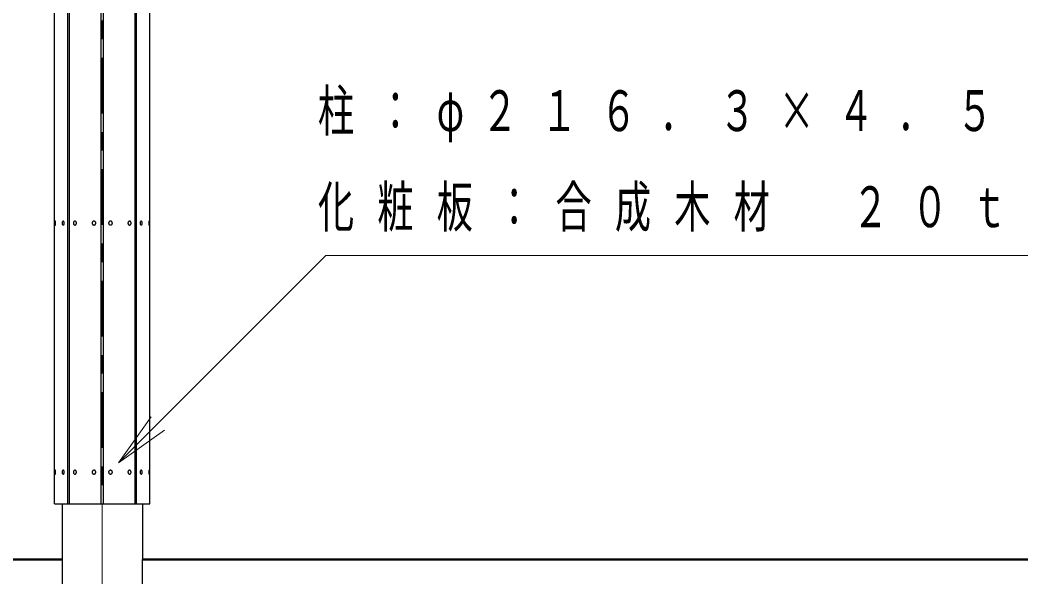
# Model space of a CAD drawing. Units: millimetres on the paper, scale 1:50. Extents: x -365 to 10, y -38 to 257.
# Drawn here: x -81.1 to -27.3, y 162.4 to 192.4 of the extents above; entities that cross this region are included whole.
import ezdxf

# ---------------------------------------------------------------- set-up
doc = ezdxf.new("R2010")
doc.units = ezdxf.units.MM
doc.linetypes.add('USER2', pattern=[6, 3, -1, 1, -1])
doc.layers.add('LY_1', color=7, linetype='Continuous', lineweight=25)
doc.styles.add('ＭＳ ゴシック', font='')
doc.styles.get('ＭＳ ゴシック').set_extended_font_data('MS Gothic')

msp = doc.modelspace()

# ---------------------------------------------------------------- linework, layer by layer
at = {"layer": 'LY_1', "linetype": 'USER2', "lineweight": 13}
for q in [(-76.688, 226.575), (-76.688, 144.306)]:
    msp.add_line((-76.688, 163.351), q, dxfattribs=at)
at = {"layer": 'LY_1'}
for p, q in [((-79.251, 166.351), (-79.251, 209.951)), ((-78.542, 166.351), (-78.542, 209.951)), ((-78.458, 166.351), (-78.458, 209.951)), ((-76.747, 166.351), (-76.747, 209.951)), ((-76.629, 209.951), (-76.629, 166.351)), ((-74.918, 166.351), (-74.918, 209.951)), ((-74.834, 166.351), (-74.834, 209.951)), ((-74.125, 166.351), (-74.125, 209.951)), ((-79.251, 166.351), (-74.125, 166.351)), ((-78.851, 166.351), (-78.851, 163.351)), ((-74.525, 166.351), (-74.525, 163.351)), ((-78.851, 163.351), (-78.851, 154.531)), ((-74.525, 154.531), (-74.525, 163.351))]:
    msp.add_line(p, q, dxfattribs=at)
at = {"layer": 'LY_1', "lineweight": 13}
for p, q in [((-75.814, 168.548), (-74.046, 171.022)), ((-75.814, 168.548), (-73.692, 170.669)), ((-73.339, 170.315), (-75.814, 168.548))]:
    msp.add_line(p, q, dxfattribs=at)
at = {"layer": 'LY_1', "lineweight": 50}
for p, q in [((-85.688, 163.351), (-78.851, 163.351)), ((-74.525, 163.351), (-4.395, 163.351))]:
    msp.add_line(p, q, dxfattribs=at)
at = {"layer": 'LY_1'}
for points in [[(-79.212, 181.553), (-79.214, 181.553), (-79.215, 181.552), (-79.216, 181.55), (-79.218, 181.547), (-79.219, 181.544), (-79.221, 181.54), (-79.222, 181.535), (-79.223, 181.529), (-79.224, 181.523), (-79.225, 181.517), (-79.226, 181.51), (-79.227, 181.502), (-79.227, 181.494), (-79.228, 181.486), (-79.228, 181.477), (-79.229, 181.469), (-79.229, 181.46), (-79.229, 181.451), (-79.229, 181.442), (-79.229, 181.433), (-79.228, 181.424), (-79.228, 181.416), (-79.227, 181.408), (-79.227, 181.4), (-79.226, 181.392), (-79.225, 181.385), (-79.224, 181.378), (-79.223, 181.372), (-79.222, 181.367), (-79.221, 181.362), (-79.219, 181.358), (-79.218, 181.355), (-79.216, 181.352), (-79.215, 181.35), (-79.214, 181.349), (-79.212, 181.348), (-79.211, 181.349), (-79.209, 181.35), (-79.208, 181.352), (-79.206, 181.355), (-79.205, 181.358), (-79.204, 181.362), (-79.202, 181.367), (-79.201, 181.372), (-79.2, 181.378), (-79.199, 181.385), (-79.198, 181.392), (-79.197, 181.4), (-79.197, 181.408), (-79.196, 181.416), (-79.196, 181.424), (-79.195, 181.433), (-79.195, 181.442), (-79.195, 181.451), (-79.195, 181.46), (-79.195, 181.469), (-79.196, 181.477), (-79.196, 181.486), (-79.197, 181.494), (-79.197, 181.502), (-79.198, 181.51), (-79.199, 181.517), (-79.2, 181.523), (-79.201, 181.529), (-79.202, 181.535), (-79.204, 181.54), (-79.205, 181.544), (-79.206, 181.547), (-79.208, 181.55), (-79.209, 181.552), (-79.211, 181.553)], [(-78.788, 181.553), (-78.793, 181.553), (-78.798, 181.552), (-78.803, 181.55), (-78.808, 181.547), (-78.812, 181.544), (-78.817, 181.54), (-78.821, 181.535), (-78.825, 181.529), (-78.829, 181.523), (-78.832, 181.517), (-78.836, 181.51), (-78.838, 181.502), (-78.841, 181.494), (-78.843, 181.486), (-78.844, 181.477), (-78.845, 181.469), (-78.846, 181.46), (-78.846, 181.451), (-78.846, 181.442), (-78.845, 181.433), (-78.844, 181.424), (-78.843, 181.416), (-78.841, 181.408), (-78.838, 181.4), (-78.836, 181.392), (-78.832, 181.385), (-78.829, 181.378), (-78.825, 181.372), (-78.821, 181.367), (-78.817, 181.362), (-78.812, 181.358), (-78.808, 181.355), (-78.803, 181.352), (-78.798, 181.35), (-78.793, 181.349), (-78.788, 181.348), (-78.783, 181.349), (-78.777, 181.35), (-78.773, 181.352), (-78.768, 181.355), (-78.763, 181.358), (-78.758, 181.362), (-78.754, 181.367), (-78.75, 181.372), (-78.746, 181.378), (-78.743, 181.385), (-78.74, 181.392), (-78.737, 181.4), (-78.735, 181.408), (-78.733, 181.416), (-78.731, 181.424), (-78.73, 181.433), (-78.729, 181.442), (-78.729, 181.451), (-78.729, 181.46), (-78.73, 181.469), (-78.731, 181.477), (-78.733, 181.486), (-78.735, 181.494), (-78.737, 181.502), (-78.74, 181.51), (-78.743, 181.517), (-78.746, 181.523), (-78.75, 181.529), (-78.754, 181.535), (-78.758, 181.54), (-78.763, 181.544), (-78.768, 181.547), (-78.773, 181.55), (-78.777, 181.552), (-78.783, 181.553)], [(-78.159, 181.553), (-78.166, 181.553), (-78.173, 181.552), (-78.181, 181.55), (-78.188, 181.547), (-78.194, 181.544), (-78.201, 181.54), (-78.207, 181.535), (-78.213, 181.529), (-78.218, 181.523), (-78.223, 181.517), (-78.228, 181.51), (-78.232, 181.502), (-78.235, 181.494), (-78.238, 181.486), (-78.24, 181.477), (-78.242, 181.469), (-78.242, 181.46), (-78.243, 181.451), (-78.242, 181.442), (-78.242, 181.433), (-78.24, 181.424), (-78.238, 181.416), (-78.235, 181.408), (-78.232, 181.4), (-78.228, 181.392), (-78.223, 181.385), (-78.218, 181.378), (-78.213, 181.372), (-78.207, 181.367), (-78.201, 181.362), (-78.194, 181.358), (-78.188, 181.355), (-78.181, 181.352), (-78.173, 181.35), (-78.166, 181.349), (-78.159, 181.348), (-78.151, 181.349), (-78.144, 181.35), (-78.137, 181.352), (-78.13, 181.355), (-78.123, 181.358), (-78.117, 181.362), (-78.111, 181.367), (-78.105, 181.372), (-78.099, 181.378), (-78.094, 181.385), (-78.09, 181.392), (-78.086, 181.4), (-78.083, 181.408), (-78.08, 181.416), (-78.078, 181.424), (-78.076, 181.433), (-78.075, 181.442), (-78.075, 181.451), (-78.075, 181.46), (-78.076, 181.469), (-78.078, 181.477), (-78.08, 181.486), (-78.083, 181.494), (-78.086, 181.502), (-78.09, 181.51), (-78.094, 181.517), (-78.099, 181.523), (-78.105, 181.529), (-78.111, 181.535), (-78.117, 181.54), (-78.123, 181.544), (-78.13, 181.547), (-78.137, 181.55), (-78.144, 181.552), (-78.151, 181.553)], [(-77.133, 181.553), (-77.142, 181.553), (-77.151, 181.552), (-77.159, 181.55), (-77.168, 181.547), (-77.176, 181.544), (-77.183, 181.54), (-77.191, 181.535), (-77.198, 181.529), (-77.204, 181.523), (-77.21, 181.517), (-77.215, 181.51), (-77.22, 181.502), (-77.224, 181.494), (-77.227, 181.486), (-77.23, 181.477), (-77.232, 181.469), (-77.233, 181.46), (-77.233, 181.451), (-77.233, 181.442), (-77.232, 181.433), (-77.23, 181.424), (-77.227, 181.416), (-77.224, 181.408), (-77.22, 181.4), (-77.215, 181.392), (-77.21, 181.385), (-77.204, 181.378), (-77.198, 181.372), (-77.191, 181.367), (-77.183, 181.362), (-77.176, 181.358), (-77.168, 181.355), (-77.159, 181.352), (-77.151, 181.35), (-77.142, 181.349), (-77.133, 181.348), (-77.125, 181.349), (-77.116, 181.35), (-77.108, 181.352), (-77.099, 181.355), (-77.091, 181.358), (-77.083, 181.362), (-77.076, 181.367), (-77.069, 181.372), (-77.063, 181.378), (-77.057, 181.385), (-77.052, 181.392), (-77.047, 181.4), (-77.043, 181.408), (-77.04, 181.416), (-77.037, 181.424), (-77.035, 181.433), (-77.034, 181.442), (-77.033, 181.451), (-77.034, 181.46), (-77.035, 181.469), (-77.037, 181.477), (-77.04, 181.486), (-77.043, 181.494), (-77.047, 181.502), (-77.052, 181.51), (-77.057, 181.517), (-77.063, 181.523), (-77.069, 181.529), (-77.076, 181.535), (-77.083, 181.54), (-77.091, 181.544), (-77.099, 181.547), (-77.108, 181.55), (-77.116, 181.552), (-77.125, 181.553)], [(-76.242, 181.553), (-76.251, 181.553), (-76.26, 181.552), (-76.268, 181.55), (-76.276, 181.547), (-76.284, 181.544), (-76.292, 181.54), (-76.3, 181.535), (-76.306, 181.529), (-76.313, 181.523), (-76.319, 181.517), (-76.324, 181.51), (-76.329, 181.502), (-76.333, 181.494), (-76.336, 181.486), (-76.339, 181.477), (-76.341, 181.469), (-76.342, 181.46), (-76.342, 181.451), (-76.342, 181.442), (-76.341, 181.433), (-76.339, 181.424), (-76.336, 181.416), (-76.333, 181.408), (-76.329, 181.4), (-76.324, 181.392), (-76.319, 181.385), (-76.313, 181.378), (-76.306, 181.372), (-76.3, 181.367), (-76.292, 181.362), (-76.284, 181.358), (-76.276, 181.355), (-76.268, 181.352), (-76.26, 181.35), (-76.251, 181.349), (-76.242, 181.348), (-76.234, 181.349), (-76.225, 181.35), (-76.216, 181.352), (-76.208, 181.355), (-76.2, 181.358), (-76.192, 181.362), (-76.185, 181.367), (-76.178, 181.372), (-76.172, 181.378), (-76.166, 181.385), (-76.16, 181.392), (-76.156, 181.4), (-76.152, 181.408), (-76.148, 181.416), (-76.146, 181.424), (-76.144, 181.433), (-76.143, 181.442), (-76.142, 181.451), (-76.143, 181.46), (-76.144, 181.469), (-76.146, 181.477), (-76.148, 181.486), (-76.152, 181.494), (-76.156, 181.502), (-76.16, 181.51), (-76.166, 181.517), (-76.172, 181.523), (-76.178, 181.529), (-76.185, 181.535), (-76.192, 181.54), (-76.2, 181.544), (-76.208, 181.547), (-76.216, 181.55), (-76.225, 181.552), (-76.234, 181.553)], [(-75.217, 181.553), (-75.224, 181.553), (-75.232, 181.552), (-75.239, 181.55), (-75.246, 181.547), (-75.252, 181.544), (-75.259, 181.54), (-75.265, 181.535), (-75.271, 181.529), (-75.276, 181.523), (-75.281, 181.517), (-75.286, 181.51), (-75.29, 181.502), (-75.293, 181.494), (-75.296, 181.486), (-75.298, 181.477), (-75.3, 181.469), (-75.301, 181.46), (-75.301, 181.451), (-75.301, 181.442), (-75.3, 181.433), (-75.298, 181.424), (-75.296, 181.416), (-75.293, 181.408), (-75.29, 181.4), (-75.286, 181.392), (-75.281, 181.385), (-75.276, 181.378), (-75.271, 181.372), (-75.265, 181.367), (-75.259, 181.362), (-75.252, 181.358), (-75.246, 181.355), (-75.239, 181.352), (-75.232, 181.35), (-75.224, 181.349), (-75.217, 181.348), (-75.21, 181.349), (-75.202, 181.35), (-75.195, 181.352), (-75.188, 181.355), (-75.181, 181.358), (-75.175, 181.362), (-75.169, 181.367), (-75.163, 181.372), (-75.158, 181.378), (-75.153, 181.385), (-75.148, 181.392), (-75.144, 181.4), (-75.141, 181.408), (-75.138, 181.416), (-75.136, 181.424), (-75.134, 181.433), (-75.133, 181.442), (-75.133, 181.451), (-75.133, 181.46), (-75.134, 181.469), (-75.136, 181.477), (-75.138, 181.486), (-75.141, 181.494), (-75.144, 181.502), (-75.148, 181.51), (-75.153, 181.517), (-75.158, 181.523), (-75.163, 181.529), (-75.169, 181.535), (-75.175, 181.54), (-75.181, 181.544), (-75.188, 181.547), (-75.195, 181.55), (-75.202, 181.552), (-75.21, 181.553)], [(-74.588, 181.553), (-74.593, 181.553), (-74.598, 181.552), (-74.603, 181.55), (-74.608, 181.547), (-74.613, 181.544), (-74.617, 181.54), (-74.622, 181.535), (-74.626, 181.529), (-74.629, 181.523), (-74.633, 181.517), (-74.636, 181.51), (-74.639, 181.502), (-74.641, 181.494), (-74.643, 181.486), (-74.645, 181.477), (-74.646, 181.469), (-74.646, 181.46), (-74.647, 181.451), (-74.646, 181.442), (-74.646, 181.433), (-74.645, 181.424), (-74.643, 181.416), (-74.641, 181.408), (-74.639, 181.4), (-74.636, 181.392), (-74.633, 181.385), (-74.629, 181.378), (-74.626, 181.372), (-74.622, 181.367), (-74.617, 181.362), (-74.613, 181.358), (-74.608, 181.355), (-74.603, 181.352), (-74.598, 181.35), (-74.593, 181.349), (-74.588, 181.348), (-74.583, 181.349), (-74.578, 181.35), (-74.573, 181.352), (-74.568, 181.355), (-74.563, 181.358), (-74.559, 181.362), (-74.554, 181.367), (-74.55, 181.372), (-74.547, 181.378), (-74.543, 181.385), (-74.54, 181.392), (-74.537, 181.4), (-74.535, 181.408), (-74.533, 181.416), (-74.532, 181.424), (-74.53, 181.433), (-74.53, 181.442), (-74.53, 181.451), (-74.53, 181.46), (-74.53, 181.469), (-74.532, 181.477), (-74.533, 181.486), (-74.535, 181.494), (-74.537, 181.502), (-74.54, 181.51), (-74.543, 181.517), (-74.547, 181.523), (-74.55, 181.529), (-74.554, 181.535), (-74.559, 181.54), (-74.563, 181.544), (-74.568, 181.547), (-74.573, 181.55), (-74.578, 181.552), (-74.583, 181.553)], [(-74.164, 181.553), (-74.165, 181.553), (-74.167, 181.552), (-74.168, 181.55), (-74.169, 181.547), (-74.171, 181.544), (-74.172, 181.54), (-74.173, 181.535), (-74.175, 181.529), (-74.176, 181.523), (-74.177, 181.517), (-74.178, 181.51), (-74.178, 181.502), (-74.179, 181.494), (-74.18, 181.486), (-74.18, 181.477), (-74.18, 181.469), (-74.181, 181.46), (-74.181, 181.451), (-74.181, 181.442), (-74.18, 181.433), (-74.18, 181.424), (-74.18, 181.416), (-74.179, 181.408), (-74.178, 181.4), (-74.178, 181.392), (-74.177, 181.385), (-74.176, 181.378), (-74.175, 181.372), (-74.173, 181.367), (-74.172, 181.362), (-74.171, 181.358), (-74.169, 181.355), (-74.168, 181.352), (-74.167, 181.35), (-74.165, 181.349), (-74.164, 181.348), (-74.162, 181.349), (-74.161, 181.35), (-74.159, 181.352), (-74.158, 181.355), (-74.156, 181.358), (-74.155, 181.362), (-74.154, 181.367), (-74.153, 181.372), (-74.152, 181.378), (-74.151, 181.385), (-74.15, 181.392), (-74.149, 181.4), (-74.148, 181.408), (-74.148, 181.416), (-74.147, 181.424), (-74.147, 181.433), (-74.147, 181.442), (-74.147, 181.451), (-74.147, 181.46), (-74.147, 181.469), (-74.147, 181.477), (-74.148, 181.486), (-74.148, 181.494), (-74.149, 181.502), (-74.15, 181.51), (-74.151, 181.517), (-74.152, 181.523), (-74.153, 181.529), (-74.154, 181.535), (-74.155, 181.54), (-74.156, 181.544), (-74.158, 181.547), (-74.159, 181.55), (-74.161, 181.552), (-74.162, 181.553)], [(-79.212, 168.153), (-79.214, 168.153), (-79.215, 168.152), (-79.216, 168.15), (-79.218, 168.147), (-79.219, 168.144), (-79.221, 168.14), (-79.222, 168.135), (-79.223, 168.129), (-79.224, 168.123), (-79.225, 168.117), (-79.226, 168.11), (-79.227, 168.102), (-79.227, 168.094), (-79.228, 168.086), (-79.228, 168.077), (-79.229, 168.069), (-79.229, 168.06), (-79.229, 168.051), (-79.229, 168.042), (-79.229, 168.033), (-79.228, 168.024), (-79.228, 168.016), (-79.227, 168.008), (-79.227, 168), (-79.226, 167.992), (-79.225, 167.985), (-79.224, 167.978), (-79.223, 167.972), (-79.222, 167.967), (-79.221, 167.962), (-79.219, 167.958), (-79.218, 167.955), (-79.216, 167.952), (-79.215, 167.95), (-79.214, 167.949), (-79.212, 167.948), (-79.211, 167.949), (-79.209, 167.95), (-79.208, 167.952), (-79.206, 167.955), (-79.205, 167.958), (-79.204, 167.962), (-79.202, 167.967), (-79.201, 167.972), (-79.2, 167.978), (-79.199, 167.985), (-79.198, 167.992), (-79.197, 168), (-79.197, 168.008), (-79.196, 168.016), (-79.196, 168.024), (-79.195, 168.033), (-79.195, 168.042), (-79.195, 168.051), (-79.195, 168.06), (-79.195, 168.069), (-79.196, 168.077), (-79.196, 168.086), (-79.197, 168.094), (-79.197, 168.102), (-79.198, 168.11), (-79.199, 168.117), (-79.2, 168.123), (-79.201, 168.129), (-79.202, 168.135), (-79.204, 168.14), (-79.205, 168.144), (-79.206, 168.147), (-79.208, 168.15), (-79.209, 168.152), (-79.211, 168.153)], [(-78.788, 168.153), (-78.793, 168.153), (-78.798, 168.152), (-78.803, 168.15), (-78.808, 168.147), (-78.812, 168.144), (-78.817, 168.14), (-78.821, 168.135), (-78.825, 168.129), (-78.829, 168.123), (-78.832, 168.117), (-78.836, 168.11), (-78.838, 168.102), (-78.841, 168.094), (-78.843, 168.086), (-78.844, 168.077), (-78.845, 168.069), (-78.846, 168.06), (-78.846, 168.051), (-78.846, 168.042), (-78.845, 168.033), (-78.844, 168.024), (-78.843, 168.016), (-78.841, 168.008), (-78.838, 168), (-78.836, 167.992), (-78.832, 167.985), (-78.829, 167.978), (-78.825, 167.972), (-78.821, 167.967), (-78.817, 167.962), (-78.812, 167.958), (-78.808, 167.955), (-78.803, 167.952), (-78.798, 167.95), (-78.793, 167.949), (-78.788, 167.948), (-78.783, 167.949), (-78.777, 167.95), (-78.773, 167.952), (-78.768, 167.955), (-78.763, 167.958), (-78.758, 167.962), (-78.754, 167.967), (-78.75, 167.972), (-78.746, 167.978), (-78.743, 167.985), (-78.74, 167.992), (-78.737, 168), (-78.735, 168.008), (-78.733, 168.016), (-78.731, 168.024), (-78.73, 168.033), (-78.729, 168.042), (-78.729, 168.051), (-78.729, 168.06), (-78.73, 168.069), (-78.731, 168.077), (-78.733, 168.086), (-78.735, 168.094), (-78.737, 168.102), (-78.74, 168.11), (-78.743, 168.117), (-78.746, 168.123), (-78.75, 168.129), (-78.754, 168.135), (-78.758, 168.14), (-78.763, 168.144), (-78.768, 168.147), (-78.773, 168.15), (-78.777, 168.152), (-78.783, 168.153)], [(-78.159, 168.153), (-78.166, 168.153), (-78.173, 168.152), (-78.181, 168.15), (-78.188, 168.147), (-78.194, 168.144), (-78.201, 168.14), (-78.207, 168.135), (-78.213, 168.129), (-78.218, 168.123), (-78.223, 168.117), (-78.228, 168.11), (-78.232, 168.102), (-78.235, 168.094), (-78.238, 168.086), (-78.24, 168.077), (-78.242, 168.069), (-78.242, 168.06), (-78.243, 168.051), (-78.242, 168.042), (-78.242, 168.033), (-78.24, 168.024), (-78.238, 168.016), (-78.235, 168.008), (-78.232, 168), (-78.228, 167.992), (-78.223, 167.985), (-78.218, 167.978), (-78.213, 167.972), (-78.207, 167.967), (-78.201, 167.962), (-78.194, 167.958), (-78.188, 167.955), (-78.181, 167.952), (-78.173, 167.95), (-78.166, 167.949), (-78.159, 167.948), (-78.151, 167.949), (-78.144, 167.95), (-78.137, 167.952), (-78.13, 167.955), (-78.123, 167.958), (-78.117, 167.962), (-78.111, 167.967), (-78.105, 167.972), (-78.099, 167.978), (-78.094, 167.985), (-78.09, 167.992), (-78.086, 168), (-78.083, 168.008), (-78.08, 168.016), (-78.078, 168.024), (-78.076, 168.033), (-78.075, 168.042), (-78.075, 168.051), (-78.075, 168.06), (-78.076, 168.069), (-78.078, 168.077), (-78.08, 168.086), (-78.083, 168.094), (-78.086, 168.102), (-78.09, 168.11), (-78.094, 168.117), (-78.099, 168.123), (-78.105, 168.129), (-78.111, 168.135), (-78.117, 168.14), (-78.123, 168.144), (-78.13, 168.147), (-78.137, 168.15), (-78.144, 168.152), (-78.151, 168.153)], [(-77.133, 168.153), (-77.142, 168.153), (-77.151, 168.152), (-77.159, 168.15), (-77.168, 168.147), (-77.176, 168.144), (-77.183, 168.14), (-77.191, 168.135), (-77.198, 168.129), (-77.204, 168.123), (-77.21, 168.117), (-77.215, 168.11), (-77.22, 168.102), (-77.224, 168.094), (-77.227, 168.086), (-77.23, 168.077), (-77.232, 168.069), (-77.233, 168.06), (-77.233, 168.051), (-77.233, 168.042), (-77.232, 168.033), (-77.23, 168.024), (-77.227, 168.016), (-77.224, 168.008), (-77.22, 168), (-77.215, 167.992), (-77.21, 167.985), (-77.204, 167.978), (-77.198, 167.972), (-77.191, 167.967), (-77.183, 167.962), (-77.176, 167.958), (-77.168, 167.955), (-77.159, 167.952), (-77.151, 167.95), (-77.142, 167.949), (-77.133, 167.948), (-77.125, 167.949), (-77.116, 167.95), (-77.108, 167.952), (-77.099, 167.955), (-77.091, 167.958), (-77.083, 167.962), (-77.076, 167.967), (-77.069, 167.972), (-77.063, 167.978), (-77.057, 167.985), (-77.052, 167.992), (-77.047, 168), (-77.043, 168.008), (-77.04, 168.016), (-77.037, 168.024), (-77.035, 168.033), (-77.034, 168.042), (-77.033, 168.051), (-77.034, 168.06), (-77.035, 168.069), (-77.037, 168.077), (-77.04, 168.086), (-77.043, 168.094), (-77.047, 168.102), (-77.052, 168.11), (-77.057, 168.117), (-77.063, 168.123), (-77.069, 168.129), (-77.076, 168.135), (-77.083, 168.14), (-77.091, 168.144), (-77.099, 168.147), (-77.108, 168.15), (-77.116, 168.152), (-77.125, 168.153)], [(-76.242, 168.153), (-76.251, 168.153), (-76.26, 168.152), (-76.268, 168.15), (-76.276, 168.147), (-76.284, 168.144), (-76.292, 168.14), (-76.3, 168.135), (-76.306, 168.129), (-76.313, 168.123), (-76.319, 168.117), (-76.324, 168.11), (-76.329, 168.102), (-76.333, 168.094), (-76.336, 168.086), (-76.339, 168.077), (-76.341, 168.069), (-76.342, 168.06), (-76.342, 168.051), (-76.342, 168.042), (-76.341, 168.033), (-76.339, 168.024), (-76.336, 168.016), (-76.333, 168.008), (-76.329, 168), (-76.324, 167.992), (-76.319, 167.985), (-76.313, 167.978), (-76.306, 167.972), (-76.3, 167.967), (-76.292, 167.962), (-76.284, 167.958), (-76.276, 167.955), (-76.268, 167.952), (-76.26, 167.95), (-76.251, 167.949), (-76.242, 167.948), (-76.234, 167.949), (-76.225, 167.95), (-76.216, 167.952), (-76.208, 167.955), (-76.2, 167.958), (-76.192, 167.962), (-76.185, 167.967), (-76.178, 167.972), (-76.172, 167.978), (-76.166, 167.985), (-76.16, 167.992), (-76.156, 168), (-76.152, 168.008), (-76.148, 168.016), (-76.146, 168.024), (-76.144, 168.033), (-76.143, 168.042), (-76.142, 168.051), (-76.143, 168.06), (-76.144, 168.069), (-76.146, 168.077), (-76.148, 168.086), (-76.152, 168.094), (-76.156, 168.102), (-76.16, 168.11), (-76.166, 168.117), (-76.172, 168.123), (-76.178, 168.129), (-76.185, 168.135), (-76.192, 168.14), (-76.2, 168.144), (-76.208, 168.147), (-76.216, 168.15), (-76.225, 168.152), (-76.234, 168.153)], [(-75.217, 168.153), (-75.224, 168.153), (-75.232, 168.152), (-75.239, 168.15), (-75.246, 168.147), (-75.252, 168.144), (-75.259, 168.14), (-75.265, 168.135), (-75.271, 168.129), (-75.276, 168.123), (-75.281, 168.117), (-75.286, 168.11), (-75.29, 168.102), (-75.293, 168.094), (-75.296, 168.086), (-75.298, 168.077), (-75.3, 168.069), (-75.301, 168.06), (-75.301, 168.051), (-75.301, 168.042), (-75.3, 168.033), (-75.298, 168.024), (-75.296, 168.016), (-75.293, 168.008), (-75.29, 168), (-75.286, 167.992), (-75.281, 167.985), (-75.276, 167.978), (-75.271, 167.972), (-75.265, 167.967), (-75.259, 167.962), (-75.252, 167.958), (-75.246, 167.955), (-75.239, 167.952), (-75.232, 167.95), (-75.224, 167.949), (-75.217, 167.948), (-75.21, 167.949), (-75.202, 167.95), (-75.195, 167.952), (-75.188, 167.955), (-75.181, 167.958), (-75.175, 167.962), (-75.169, 167.967), (-75.163, 167.972), (-75.158, 167.978), (-75.153, 167.985), (-75.148, 167.992), (-75.144, 168), (-75.141, 168.008), (-75.138, 168.016), (-75.136, 168.024), (-75.134, 168.033), (-75.133, 168.042), (-75.133, 168.051), (-75.133, 168.06), (-75.134, 168.069), (-75.136, 168.077), (-75.138, 168.086), (-75.141, 168.094), (-75.144, 168.102), (-75.148, 168.11), (-75.153, 168.117), (-75.158, 168.123), (-75.163, 168.129), (-75.169, 168.135), (-75.175, 168.14), (-75.181, 168.144), (-75.188, 168.147), (-75.195, 168.15), (-75.202, 168.152), (-75.21, 168.153)], [(-74.588, 168.153), (-74.593, 168.153), (-74.598, 168.152), (-74.603, 168.15), (-74.608, 168.147), (-74.613, 168.144), (-74.617, 168.14), (-74.622, 168.135), (-74.626, 168.129), (-74.629, 168.123), (-74.633, 168.117), (-74.636, 168.11), (-74.639, 168.102), (-74.641, 168.094), (-74.643, 168.086), (-74.645, 168.077), (-74.646, 168.069), (-74.646, 168.06), (-74.647, 168.051), (-74.646, 168.042), (-74.646, 168.033), (-74.645, 168.024), (-74.643, 168.016), (-74.641, 168.008), (-74.639, 168), (-74.636, 167.992), (-74.633, 167.985), (-74.629, 167.978), (-74.626, 167.972), (-74.622, 167.967), (-74.617, 167.962), (-74.613, 167.958), (-74.608, 167.955), (-74.603, 167.952), (-74.598, 167.95), (-74.593, 167.949), (-74.588, 167.948), (-74.583, 167.949), (-74.578, 167.95), (-74.573, 167.952), (-74.568, 167.955), (-74.563, 167.958), (-74.559, 167.962), (-74.554, 167.967), (-74.55, 167.972), (-74.547, 167.978), (-74.543, 167.985), (-74.54, 167.992), (-74.537, 168), (-74.535, 168.008), (-74.533, 168.016), (-74.532, 168.024), (-74.53, 168.033), (-74.53, 168.042), (-74.53, 168.051), (-74.53, 168.06), (-74.53, 168.069), (-74.532, 168.077), (-74.533, 168.086), (-74.535, 168.094), (-74.537, 168.102), (-74.54, 168.11), (-74.543, 168.117), (-74.547, 168.123), (-74.55, 168.129), (-74.554, 168.135), (-74.559, 168.14), (-74.563, 168.144), (-74.568, 168.147), (-74.573, 168.15), (-74.578, 168.152), (-74.583, 168.153)], [(-74.164, 168.153), (-74.165, 168.153), (-74.167, 168.152), (-74.168, 168.15), (-74.169, 168.147), (-74.171, 168.144), (-74.172, 168.14), (-74.173, 168.135), (-74.175, 168.129), (-74.176, 168.123), (-74.177, 168.117), (-74.178, 168.11), (-74.178, 168.102), (-74.179, 168.094), (-74.18, 168.086), (-74.18, 168.077), (-74.18, 168.069), (-74.181, 168.06), (-74.181, 168.051), (-74.181, 168.042), (-74.18, 168.033), (-74.18, 168.024), (-74.18, 168.016), (-74.179, 168.008), (-74.178, 168), (-74.178, 167.992), (-74.177, 167.985), (-74.176, 167.978), (-74.175, 167.972), (-74.173, 167.967), (-74.172, 167.962), (-74.171, 167.958), (-74.169, 167.955), (-74.168, 167.952), (-74.167, 167.95), (-74.165, 167.949), (-74.164, 167.948), (-74.162, 167.949), (-74.161, 167.95), (-74.159, 167.952), (-74.158, 167.955), (-74.156, 167.958), (-74.155, 167.962), (-74.154, 167.967), (-74.153, 167.972), (-74.152, 167.978), (-74.151, 167.985), (-74.15, 167.992), (-74.149, 168), (-74.148, 168.008), (-74.148, 168.016), (-74.147, 168.024), (-74.147, 168.033), (-74.147, 168.042), (-74.147, 168.051), (-74.147, 168.06), (-74.147, 168.069), (-74.147, 168.077), (-74.148, 168.086), (-74.148, 168.094), (-74.149, 168.102), (-74.15, 168.11), (-74.151, 168.117), (-74.152, 168.123), (-74.153, 168.129), (-74.154, 168.135), (-74.155, 168.14), (-74.156, 168.144), (-74.158, 168.147), (-74.159, 168.15), (-74.161, 168.152), (-74.162, 168.153)]]:
    msp.add_lwpolyline(points, close=True, dxfattribs=at)
at = {"layer": 'LY_1', "lineweight": 13}
msp.add_lwpolyline([(-75.814, 168.548), (-64.65, 179.702), (-25.642, 179.702)], dxfattribs=at)

# ---------------------------------------------------------------- texts
at = {"layer": 'LY_1', "char_height": 2.199, "attachment_point": 4, "style": 'ＭＳ ゴシック'}
for s, insert in [('\\T1.64;\\W0.65;柱：φ２１６．３×４．５', (-65.075, 187.202)), ('\\T1.64;\\W0.65;化粧板：合成木材\u3000２０ｔ\u3000', (-65.075, 182.202))]:
    msp.add_mtext(s, dxfattribs=dict(at, insert=insert))

doc.saveas('drawing.dxf')
